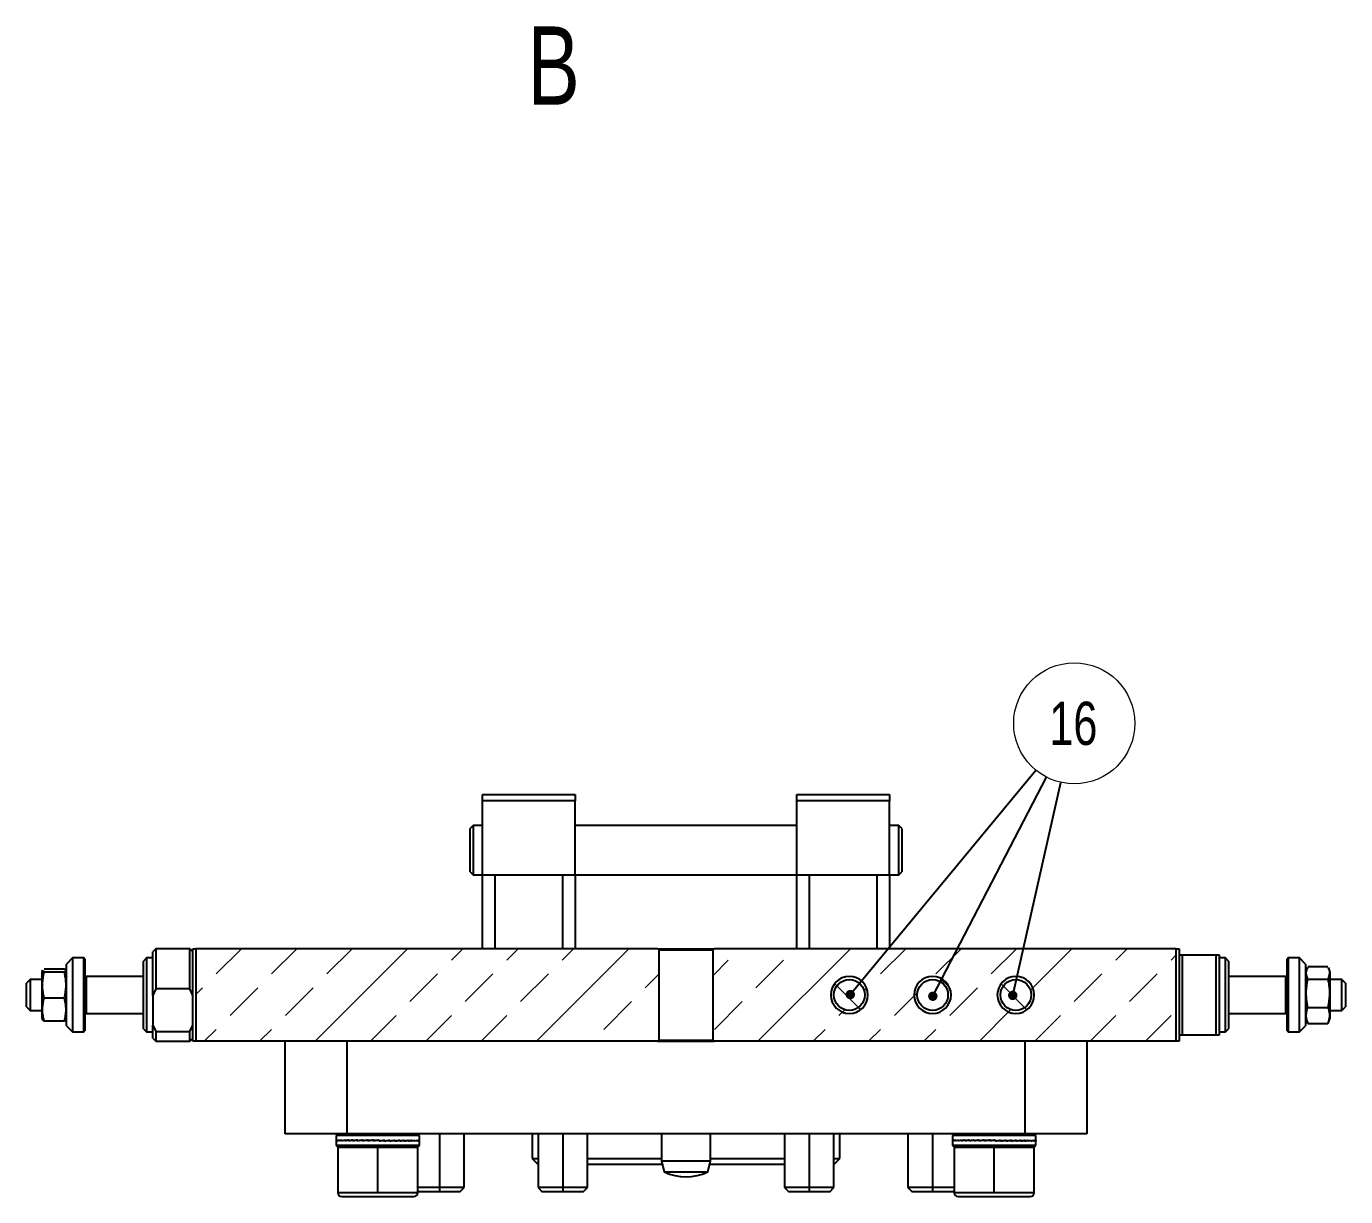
# Model space of a CAD drawing. Header units: millimetres. Extents: x 15 to 1184, y 5 to 836.
# Drawn here: x 265.2 to 372.2, y 365.9 to 460.8 of the extents above; entities that cross this region are included whole.
import ezdxf

# ---------------------------------------------------------------- set-up
doc = ezdxf.new("R2010")
doc.units = ezdxf.units.MM
doc.styles.add('SLDTEXTSTYLE1', font='TXT', dxfattribs={"width": 0.75})
doc.dimstyles.new('SLDDIMSTYLE2', dxfattribs={"dimtxt": 0.18, "dimasz": 0.762, "dimexe": 0, "dimexo": 0.0625, "dimgap": 0, "dimtad": 0, "dimtih": 1, "dimtoh": 1, "dimdec": 0, "dimrnd": 1e-09, "dimzin": 0, "dimdsep": 46, "dimtxsty": 'Standard', "dimblk1": 'DOT', "dimblk2": 'DOT', "dimsah": 1, "dimcen": 0.09, "dimadec": 0, "dimazin": 0, "dimtfac": 0.762, "dimtdec": 0, "dimtofl": 0, "dimtmove": 0, "dimatfit": 3, "dimldrblk": 'DOT', "dimfxl": 1, "dimfrac": 2, "dimtolj": 1, "dimtzin": 0, "dimarcsym": 0})
pattern_1 = [(45, (0, 0), (-8.98026, 8.98026), []), (45, (4.49, 0), (-8.98026, 8.98026), [3.175, -1.5875]), (45, (8.98, 0), (-8.98026, 8.98026), [3.175, -1.5875]), (45, (13.47, 0), (-8.98026, 8.98026), [3.175, -1.5875])]

# ---------------------------------------------------------------- blocks, each defined once
blk = doc.blocks.new('SW_NOTE_0_32')
at = {"color": 0, "linetype": 'Continuous', "lineweight": 0}
blk.add_circle((2.26, 4.36), 4.91, dxfattribs=at)
at = {"color": 0, "linetype": 'Continuous', "lineweight": 0, "insert": (2.19, 6.11), "char_height": 3.5, "attachment_point": 2, "style": 'SLDTEXTSTYLE1'}
blk.add_mtext('16', dxfattribs=at)
blk = doc.blocks.new('_Dot')
at = {"color": 0, "linetype": 'ByBlock', "lineweight": -2}
blk.add_line((-0.5, 0), (-1, 0), dxfattribs=at)
at = {"color": 0, "linetype": 'ByBlock', "const_width": 0.5}
blk.add_lwpolyline([(-0.25, 0, 1), (0.25, 0, 1)], format="xyb", close=True, dxfattribs=at)

msp = doc.modelspace()

# ---------------------------------------------------------------- hatches: boundary and pattern name
at = {"linetype": 'Continuous', "lineweight": 18}
h = msp.add_hatch(dxfattribs=at)
h.set_pattern_fill('DIN 201 Leichtmetall und Aluminiumlegierung', style=0, pattern_type=2)
h.set_pattern_definition(pattern_1)
edge = h.paths.add_edge_path(flags=0)
edge.add_spline(control_points=[(316.555, 385.8594), (316.5208, 385.8927), (316.4866, 385.926), (316.4524, 385.9594)], knot_values=[0.01158776, 0.01158776, 0.01158776, 0.01158776, 0.01187265, 0.01187265, 0.01187265, 0.01187265], weights=[1, 1, 1, 1], degree=3, periodic=0)
edge.add_line((316.4524, 385.9594), (278.9799, 385.9594))
edge.add_line((278.9799, 385.9594), (278.9799, 378.4594))
edge.add_line((278.9799, 378.4594), (316.4524, 378.4594))
edge.add_spline(control_points=[(316.4524, 378.4594), (316.4866, 378.4927), (316.5208, 378.5261), (316.555, 378.5594)], knot_values=[0.000001, 0.000001, 0.000001, 0.000001, 0.0002874, 0.0002874, 0.0002874, 0.0002874], weights=[1, 1, 1, 1], degree=3, periodic=0)
edge.add_line((316.555, 378.5594), (316.555, 385.8594))
h = msp.add_hatch(dxfattribs=at)
h.set_pattern_fill('DIN 201 Leichtmetall und Aluminiumlegierung', style=0, pattern_type=2)
h.set_pattern_definition(pattern_1)
edge = h.paths.add_edge_path(flags=0)
edge.add_spline(control_points=[(321.0405, 385.9594), (321.0063, 385.926), (320.9722, 385.8927), (320.938, 385.8594)], knot_values=[0.000001, 0.000001, 0.000001, 0.000001, 0.0002874, 0.0002874, 0.0002874, 0.0002874], weights=[1, 1, 1, 1], degree=3, periodic=0)
edge.add_line((320.938, 385.8594), (320.938, 378.5594))
edge.add_spline(control_points=[(320.938, 378.5594), (320.9722, 378.5261), (321.0063, 378.4927), (321.0405, 378.4594)], knot_values=[0.01158776, 0.01158776, 0.01158776, 0.01158776, 0.01187265, 0.01187265, 0.01187265, 0.01187265], weights=[1, 1, 1, 1], degree=3, periodic=0)
edge.add_line((321.0405, 378.4594), (358.5131, 378.4594))
edge.add_line((358.5131, 378.4594), (358.5131, 385.9594))
edge.add_line((358.5131, 385.9594), (321.0405, 385.9594))
edge = h.paths.add_edge_path(flags=0)
edge.add_arc((338.7465, 382.2094), 1.25, 0, 360)
edge = h.paths.add_edge_path(flags=0)
edge.add_arc((331.9965, 382.2094), 1.25, 0, 360)
edge = h.paths.add_edge_path(flags=0)
edge.add_arc((345.4965, 382.2094), 1.25, 0, 360)
h = msp.add_hatch(dxfattribs=at)
h.set_pattern_fill('ANSI31', angle=90, style=0)
edge = h.paths.add_edge_path(flags=0)
edge.add_arc((331.9965, 382.2094), 1.5, 0, 180)
edge.add_arc((331.9965, 382.2094), 1.5, 180, 360)
h = msp.add_hatch(dxfattribs=at)
h.set_pattern_fill('ANSI31', angle=90, style=0)
edge = h.paths.add_edge_path(flags=0)
edge.add_arc((338.7465, 382.2094), 1.5, 0, 180)
edge.add_arc((338.7465, 382.2094), 1.5, 180, 360)
h = msp.add_hatch(dxfattribs=at)
h.set_pattern_fill('ANSI31', angle=90, style=0)
edge = h.paths.add_edge_path(flags=0)
edge.add_arc((345.4965, 382.2094), 1.5, 0, 180)
edge.add_arc((345.4965, 382.2094), 1.5, 180, 360)

# ---------------------------------------------------------------- linework, layer by layer
at = {"color": 7, "linetype": 'Continuous', "lineweight": 25}
for p, q in [((302.2465, 398.4594), (309.7465, 398.4594)), ((302.2465, 397.9594), (302.2465, 398.4594)), ((309.7465, 398.4594), (309.7465, 397.9594)), ((327.7465, 398.4594), (335.2465, 398.4594)), ((327.7465, 397.9594), (327.7465, 398.4594)), ((335.2465, 398.4594), (335.2465, 397.9594)), ((309.7465, 397.9594), (302.2465, 397.9594)), ((302.2465, 391.9594), (302.2465, 397.9594)), ((309.7465, 391.9594), (309.7465, 397.9594)), ((335.2465, 397.9594), (327.7465, 397.9594)), ((327.7465, 391.9594), (327.7465, 397.9594)), ((335.2465, 391.9594), (335.2465, 397.9594)), ((301.4965, 395.9594), (301.2465, 395.7094)), ((302.2465, 395.9594), (301.4965, 395.9594)), ((301.4965, 395.9594), (301.4965, 391.9594)), ((327.7465, 395.9594), (309.7465, 395.9594)), ((335.9965, 395.9594), (335.2465, 395.9594)), ((336.2465, 395.7094), (335.9965, 395.9594)), ((335.9965, 391.9594), (335.9965, 395.9594)), ((301.2465, 392.2094), (301.2465, 395.7094)), ((336.2465, 395.7094), (336.2465, 392.2094)), ((301.2465, 392.2094), (301.4965, 391.9594)), ((301.4965, 391.9594), (302.2465, 391.9594)), ((302.2465, 385.9594), (302.2465, 391.9594)), ((302.2465, 391.9594), (303.2465, 391.9594)), ((303.2465, 391.9594), (303.2465, 385.9594)), ((303.2465, 391.9594), (308.7465, 391.9594)), ((308.7465, 385.9594), (308.7465, 391.9594)), ((308.7465, 391.9594), (309.7465, 391.9594)), ((309.7465, 391.9594), (327.7465, 391.9594)), ((309.7465, 391.9594), (309.7465, 385.9594)), ((327.7465, 385.9594), (327.7465, 391.9594)), ((327.7465, 391.9594), (328.7465, 391.9594)), ((328.7465, 391.9594), (328.7465, 385.9594)), ((328.7465, 391.9594), (334.2465, 391.9594)), ((334.2465, 385.9594), (334.2465, 391.9594)), ((334.2465, 391.9594), (335.2465, 391.9594)), ((335.2465, 391.9594), (335.9965, 391.9594)), ((335.2465, 391.9594), (335.2465, 385.9594)), ((335.9965, 391.9594), (336.2465, 392.2094)), ((268.9965, 385.2094), (268.4965, 384.7094)), ((269.8965, 385.2094), (268.9965, 385.2094)), ((268.9965, 385.2094), (268.9965, 379.2094)), ((269.9965, 385.1094), (269.8965, 385.2094)), ((269.8965, 379.2094), (269.8965, 385.2094)), ((274.9965, 385.2094), (274.7465, 384.9594)), ((275.4965, 385.2094), (274.9965, 385.2094)), ((274.9965, 385.2094), (274.9965, 381.0638)), ((275.7465, 385.9594), (275.4965, 385.7094)), ((275.4965, 382.169), (275.4965, 385.7094)), ((278.4965, 385.9594), (275.7465, 385.9594)), ((275.7465, 385.9594), (275.7465, 382.6974)), ((278.7465, 385.7094), (278.4965, 385.9594)), ((278.4965, 382.6974), (278.4965, 385.9594)), ((278.7465, 378.4594), (278.7465, 385.9594)), ((278.7465, 385.9594), (278.9799, 385.9594)), ((278.9799, 385.9594), (278.9799, 378.4594)), ((316.4524, 385.9594), (278.9799, 385.9594)), ((316.4524, 385.9594), (316.555, 385.8594)), ((316.4524, 385.9594), (321.0405, 385.9594)), ((316.555, 385.8594), (320.938, 385.8594)), ((316.555, 385.8594), (316.555, 378.5594)), ((320.938, 385.8594), (321.0405, 385.9594)), ((320.938, 378.5594), (320.938, 385.8594)), ((358.5131, 385.9594), (321.0405, 385.9594)), ((358.5131, 385.9594), (358.7465, 385.9594)), ((358.5131, 378.4594), (358.5131, 385.9594)), ((358.7465, 385.9594), (358.7465, 378.4594)), ((358.7465, 385.4594), (358.9965, 385.4594)), ((358.9965, 385.4594), (358.9965, 378.9594)), ((358.9965, 385.4594), (361.7465, 385.4594)), ((361.7465, 378.9594), (361.7465, 385.4594)), ((361.7465, 385.4594), (361.9965, 385.4594)), ((361.9965, 385.4594), (361.9965, 378.9594)), ((362.4965, 385.2094), (361.9965, 385.2094)), ((362.7465, 384.9594), (362.4965, 385.2094)), ((362.4965, 379.2094), (362.4965, 385.2094)), ((367.5965, 385.2094), (367.4965, 385.1094)), ((368.4965, 385.2094), (367.5965, 385.2094)), ((367.5965, 385.2094), (367.5965, 379.2094)), ((368.9965, 384.7094), (368.4965, 385.2094)), ((368.4965, 379.2094), (368.4965, 385.2094)), ((266.5586, 384.2224), (266.4965, 384.0687)), ((266.6783, 384.318), (268.3147, 384.318)), ((268.3147, 384.318), (268.4169, 384.2481)), ((268.4965, 384.0687), (268.434, 384.2233)), ((268.4965, 379.7094), (268.4965, 384.7094)), ((269.9965, 385.1094), (269.9965, 379.3094)), ((274.7465, 381.1593), (274.7465, 384.9594)), ((362.7465, 384.9594), (362.7465, 379.4594)), ((367.4965, 379.3094), (367.4965, 385.1094)), ((368.9965, 384.7094), (368.9965, 379.7094)), ((369.1439, 384.4338), (368.9965, 384.0687)), ((369.1783, 384.513), (370.8147, 384.513)), ((370.9965, 384.0687), (370.849, 384.4338)), ((265.5465, 383.4594), (265.2465, 383.1594)), ((265.2465, 381.8466), (265.2465, 383.1594)), ((266.4965, 383.4594), (265.5465, 383.4594)), ((265.5465, 383.4594), (265.5465, 381.7321)), ((266.4965, 383.715), (266.6783, 384.0793)), ((266.4965, 384.0687), (266.4965, 383.715)), ((266.4965, 383.715), (266.4965, 380.35)), ((266.6783, 384.0793), (268.3147, 384.0793)), ((268.3147, 384.0793), (268.4965, 383.715)), ((270.0965, 383.7094), (269.9965, 383.6094)), ((274.7465, 383.7094), (270.0965, 383.7094)), ((270.0965, 383.7094), (270.0965, 381.6366)), ((367.3965, 383.7094), (362.7465, 383.7094)), ((367.4965, 383.6094), (367.3965, 383.7094)), ((367.3965, 380.7094), (367.3965, 383.7094)), ((369.1783, 383.5022), (370.8147, 383.5022)), ((370.9965, 381.3955), (370.9965, 384.0687)), ((371.9465, 383.4594), (370.9965, 383.4594)), ((372.2465, 383.1594), (371.9465, 383.4594)), ((371.9465, 380.9594), (371.9465, 383.4594)), ((372.2465, 383.1594), (372.2465, 381.2594)), ((275.7465, 382.6974), (275.4965, 382.169)), ((275.4965, 382.169), (275.4965, 379.7678)), ((278.4965, 382.6974), (275.7465, 382.6974)), ((278.7465, 382.169), (278.4965, 382.6974)), ((265.2465, 381.2594), (265.2465, 381.8466)), ((265.2465, 381.2594), (265.5465, 380.9594)), ((265.5465, 381.7321), (265.5465, 380.9594)), ((265.5465, 380.9594), (266.4965, 380.9594)), ((266.6783, 381.9707), (268.3147, 381.9707)), ((270.0965, 381.6366), (270.0965, 380.7094)), ((274.7465, 379.4594), (274.7465, 381.1593)), ((274.9965, 381.0638), (274.9965, 379.2094)), ((369.1783, 381.1986), (368.9965, 381.3955)), ((369.1783, 381.1986), (370.8147, 381.1986)), ((370.9965, 381.3955), (370.8147, 381.1986)), ((370.9965, 380.35), (370.9965, 381.3955)), ((370.9965, 380.9594), (371.9465, 380.9594)), ((371.9465, 380.9594), (372.2465, 381.2594)), ((266.4965, 380.35), (266.5586, 380.1963)), ((266.5644, 380.1987), (266.6783, 380.1008)), ((266.6783, 380.1008), (268.3147, 380.1008)), ((268.434, 380.1955), (268.4965, 380.35)), ((269.9965, 380.8094), (270.0965, 380.7094)), ((270.0965, 380.7094), (274.7465, 380.7094)), ((362.7465, 380.7094), (367.3965, 380.7094)), ((367.3965, 380.7094), (367.4965, 380.8094)), ((368.9965, 380.35), (369.1439, 379.985)), ((369.1541, 379.9937), (369.1783, 379.9057)), ((369.1783, 379.9057), (370.8147, 379.9057)), ((370.8147, 379.9057), (370.8451, 379.994)), ((370.849, 379.985), (370.9965, 380.35)), ((268.4965, 379.7094), (268.9965, 379.2094)), ((268.9965, 379.2094), (269.8965, 379.2094)), ((269.8965, 379.2094), (269.9965, 379.3094)), ((274.7465, 379.4594), (274.9965, 379.2094)), ((274.9965, 379.2094), (275.4965, 379.2094)), ((275.4965, 379.7678), (275.7465, 379.2393)), ((275.4965, 378.7094), (275.4965, 379.7678)), ((275.7465, 379.2393), (278.4965, 379.2393)), ((275.7465, 379.2393), (275.7465, 378.4594)), ((278.4965, 379.2393), (278.7465, 379.7678)), ((278.4965, 378.4594), (278.4965, 379.2393)), ((358.9965, 378.9594), (358.7465, 378.9594)), ((361.7465, 378.9594), (358.9965, 378.9594)), ((361.9965, 378.9594), (361.7465, 378.9594)), ((361.9965, 379.2094), (362.4965, 379.2094)), ((362.4965, 379.2094), (362.7465, 379.4594)), ((367.4965, 379.3094), (367.5965, 379.2094)), ((367.5965, 379.2094), (368.4965, 379.2094)), ((368.4965, 379.2094), (368.9965, 379.7094)), ((275.4965, 378.7094), (275.7465, 378.4594)), ((275.7465, 378.4594), (278.4965, 378.4594)), ((278.4965, 378.4594), (278.7465, 378.7094)), ((278.9799, 378.4594), (278.7465, 378.4594)), ((316.4524, 378.4594), (278.9799, 378.4594)), ((286.2465, 370.9594), (286.2465, 378.4594)), ((291.2465, 378.4594), (291.2465, 370.9594)), ((316.4441, 378.4594), (321.0405, 378.4594)), ((316.555, 378.5594), (316.4524, 378.4594)), ((316.555, 378.5594), (320.938, 378.5594)), ((321.0405, 378.4594), (320.938, 378.5594)), ((358.5131, 378.4594), (321.0405, 378.4594)), ((346.2465, 370.9594), (346.2465, 378.4594)), ((351.2465, 378.4594), (351.2465, 370.9594)), ((358.7465, 378.4594), (358.5131, 378.4594)), ((291.2465, 370.9594), (286.2465, 370.9594)), ((290.5188, 370.9594), (290.3715, 370.812)), ((290.3715, 370.812), (290.3715, 370.4348)), ((297.1215, 370.812), (290.3715, 370.812)), ((290.3715, 370.4348), (290.3715, 370.3954)), ((290.3715, 370.385), (290.3715, 370.3954)), ((290.374, 370.3954), (290.3715, 370.3954)), ((290.3715, 370.3839), (290.3715, 370.0067)), ((290.3999, 370.4094), (290.3999, 370.4222)), ((290.4016, 370.4222), (290.3999, 370.4222)), ((290.3999, 370.3828), (290.3999, 370.4094)), ((290.4016, 370.4094), (290.3999, 370.4094)), ((290.4016, 370.4348), (290.4016, 370.3954)), ((290.4219, 370.3955), (290.4016, 370.3954)), ((290.488, 370.4094), (290.488, 370.4222)), ((290.4914, 370.4222), (290.488, 370.4222)), ((290.488, 370.3828), (290.488, 370.4094)), ((290.4914, 370.4094), (290.488, 370.4094)), ((290.4914, 370.4348), (290.4914, 370.3954)), ((290.5293, 370.3956), (290.4914, 370.3954)), ((290.6343, 370.4094), (290.6343, 370.4222)), ((290.6393, 370.4222), (290.6343, 370.4222)), ((290.6343, 370.3828), (290.6343, 370.4094)), ((290.6393, 370.4094), (290.6343, 370.4094)), ((290.6393, 370.4348), (290.6393, 370.3954)), ((290.6946, 370.3957), (290.6393, 370.3954)), ((290.8361, 370.4094), (290.8361, 370.4222)), ((290.8426, 370.4222), (290.8361, 370.4222)), ((290.8361, 370.3828), (290.8361, 370.4094)), ((290.8426, 370.4094), (290.8361, 370.4094)), ((290.8426, 370.4348), (290.8426, 370.3954)), ((290.9148, 370.3959), (290.8426, 370.3954)), ((291.0898, 370.4094), (291.0898, 370.4222)), ((291.0978, 370.4222), (291.0898, 370.4222)), ((291.0898, 370.3828), (291.0898, 370.4094)), ((291.0978, 370.4094), (291.0898, 370.4094)), ((291.0978, 370.4348), (291.0978, 370.3954)), ((291.1861, 370.396), (291.0978, 370.3954)), ((346.2465, 370.9594), (291.2465, 370.9594)), ((291.391, 370.4094), (291.391, 370.4222)), ((291.4002, 370.4222), (291.391, 370.4222)), ((291.391, 370.3828), (291.391, 370.4094)), ((291.4002, 370.4094), (291.391, 370.4094)), ((291.4002, 370.4348), (291.4002, 370.3954)), ((291.5038, 370.3963), (291.4002, 370.3954)), ((291.7342, 370.4094), (291.7342, 370.4222)), ((291.7445, 370.4221), (291.7342, 370.4222)), ((291.7342, 370.3828), (291.7342, 370.4094)), ((291.7445, 370.4094), (291.7342, 370.4094)), ((291.7445, 370.4348), (291.7445, 370.3954)), ((291.8628, 370.3965), (291.7445, 370.3954)), ((292.1133, 370.4094), (292.1133, 370.4222)), ((292.1245, 370.4221), (292.1133, 370.4222)), ((292.1133, 370.3828), (292.1133, 370.4094)), ((292.1245, 370.4094), (292.1133, 370.4094)), ((292.1245, 370.4348), (292.1245, 370.3954)), ((292.2517, 370.3969), (292.1245, 370.3954)), ((292.2413, 370.3968), (292.2413, 370.3954)), ((292.5335, 370.4241), (292.2517, 370.3969)), ((292.5215, 370.4094), (292.5215, 370.4222)), ((292.5335, 370.4221), (292.5215, 370.4222)), ((292.5215, 370.3828), (292.5215, 370.4094)), ((292.5335, 370.4094), (292.5215, 370.4094)), ((292.5335, 370.4348), (292.5335, 370.3954)), ((292.6286, 370.3969), (292.5335, 370.3954)), ((292.6176, 370.3968), (292.6176, 370.3917)), ((292.9641, 370.4277), (292.6286, 370.3969)), ((292.9516, 370.4094), (292.9516, 370.4222)), ((292.9641, 370.4219), (292.9516, 370.4222)), ((292.9516, 370.3828), (292.9516, 370.4094)), ((292.9641, 370.4094), (292.9516, 370.4094)), ((292.9641, 370.4348), (292.9641, 370.3954)), ((293.0254, 370.3969), (292.9641, 370.3954)), ((293.0141, 370.3966), (293.0141, 370.3884)), ((293.4086, 370.4309), (293.0254, 370.3969)), ((293.3959, 370.4094), (293.3959, 370.4222)), ((293.4086, 370.4216), (293.3959, 370.4222)), ((293.3959, 370.3828), (293.3959, 370.4094)), ((293.4086, 370.4094), (293.3959, 370.4094)), ((293.4086, 370.4348), (293.4086, 370.3954)), ((293.4351, 370.3969), (293.4086, 370.3954)), ((293.4237, 370.3963), (293.4237, 370.3852)), ((293.8504, 370.4333), (293.4351, 370.3969)), ((293.8464, 370.4094), (293.8464, 370.4222)), ((293.8464, 370.3851), (294.2524, 370.4208)), ((293.8464, 370.3828), (293.8464, 370.4094)), ((293.8504, 370.4094), (293.8464, 370.4094)), ((293.8504, 370.4333), (293.8592, 370.4348)), ((293.8504, 370.4094), (293.8504, 370.4333)), ((293.8504, 370.3969), (293.8504, 370.4094)), ((293.8504, 370.3969), (293.8592, 370.3954)), ((293.8592, 370.4348), (293.8592, 370.3954)), ((294.2524, 370.4208), (294.2952, 370.4222)), ((294.2638, 370.4212), (294.2638, 370.4309)), ((294.2952, 370.4094), (294.2952, 370.4222)), ((294.2952, 370.3883), (294.6569, 370.4208)), ((294.2952, 370.3828), (294.2952, 370.4094)), ((294.2952, 370.3958), (294.3078, 370.3954)), ((294.3078, 370.4348), (294.3078, 370.3954)), ((294.6569, 370.4208), (294.7341, 370.4222)), ((294.668, 370.421), (294.668, 370.4277)), ((294.7341, 370.4094), (294.7341, 370.4222)), ((294.7341, 370.3916), (295.0451, 370.4208)), ((294.7341, 370.3828), (294.7341, 370.4094)), ((294.7341, 370.3956), (294.7464, 370.3954)), ((294.7464, 370.4348), (294.7464, 370.3954)), ((295.0451, 370.4208), (295.1555, 370.4222)), ((295.0558, 370.4209), (295.0558, 370.4242)), ((295.1555, 370.4094), (295.1555, 370.4222)), ((295.1555, 370.3828), (295.1555, 370.4094)), ((295.1555, 370.3954), (295.1568, 370.3955)), ((295.1555, 370.3955), (295.1671, 370.3954)), ((295.1671, 370.4348), (295.1671, 370.3954)), ((295.4269, 370.421), (295.5517, 370.4222)), ((295.5517, 370.4094), (295.5517, 370.4222)), ((295.5517, 370.3828), (295.5517, 370.4094)), ((295.5517, 370.3955), (295.5625, 370.3954)), ((295.5625, 370.4348), (295.5625, 370.3954)), ((295.805, 370.4213), (295.9156, 370.4222)), ((295.9156, 370.4094), (295.9156, 370.4222)), ((295.9157, 370.3828), (295.9157, 370.4094)), ((295.9157, 370.3955), (295.9255, 370.3954)), ((295.9255, 370.4348), (295.9255, 370.3954)), ((296.145, 370.4215), (296.2409, 370.4222)), ((296.2409, 370.4094), (296.2409, 370.4222)), ((296.2409, 370.3828), (296.2409, 370.4094)), ((296.2409, 370.3955), (296.2495, 370.3954)), ((296.2495, 370.4348), (296.2495, 370.3954)), ((296.4412, 370.4217), (296.5217, 370.4222)), ((296.5217, 370.4094), (296.5217, 370.4222)), ((296.5217, 370.3828), (296.5217, 370.4094)), ((296.5217, 370.3954), (296.529, 370.3954)), ((296.529, 370.4348), (296.529, 370.3954)), ((296.6888, 370.4218), (296.7529, 370.4222)), ((296.7529, 370.4094), (296.7529, 370.4222)), ((296.7529, 370.3828), (296.7529, 370.4094)), ((296.7529, 370.3954), (296.7587, 370.3954)), ((296.7587, 370.4348), (296.7587, 370.3954)), ((296.8834, 370.422), (296.9305, 370.4222)), ((296.9305, 370.4094), (296.9305, 370.4222)), ((296.9305, 370.3828), (296.9305, 370.4094)), ((296.9305, 370.3954), (296.9347, 370.3954)), ((296.9347, 370.4348), (296.9347, 370.3954)), ((297.1215, 370.812), (296.9741, 370.9594)), ((297.0217, 370.4221), (297.0513, 370.4222)), ((297.0513, 370.4094), (297.0513, 370.4222)), ((297.0513, 370.3828), (297.0513, 370.4094)), ((297.0513, 370.3954), (297.0538, 370.3954)), ((297.0538, 370.4348), (297.0538, 370.3954)), ((297.1012, 370.4222), (297.1131, 370.4222)), ((297.1131, 370.4094), (297.1131, 370.4222)), ((297.1131, 370.3828), (297.1131, 370.4094)), ((297.1131, 370.3954), (297.1139, 370.3954)), ((297.1139, 370.4348), (297.1139, 370.3954)), ((297.1215, 370.4151), (297.1215, 370.812)), ((297.1215, 370.0067), (297.1215, 370.4036)), ((300.7465, 366.5976), (300.7465, 370.9594)), ((306.259, 370.9594), (306.259, 368.9594)), ((306.7465, 370.9594), (306.7465, 366.5976)), ((310.7465, 366.5976), (310.7465, 370.9594)), ((316.7465, 370.9594), (316.7465, 368.7668)), ((320.7465, 368.7668), (320.7465, 370.9594)), ((326.7465, 370.9594), (326.7465, 366.5976)), ((330.7465, 366.5976), (330.7465, 370.9594)), ((331.234, 368.9594), (331.234, 370.9594)), ((336.7465, 370.9594), (336.7465, 366.5976)), ((340.5188, 370.9594), (340.3715, 370.812)), ((340.3715, 370.812), (340.3715, 370.4348)), ((347.1215, 370.812), (340.3715, 370.812)), ((340.3715, 370.4348), (340.3715, 370.3954)), ((340.3715, 370.385), (340.3715, 370.3954)), ((340.374, 370.3954), (340.3715, 370.3954)), ((340.3715, 370.3839), (340.3715, 370.0067)), ((340.3999, 370.4094), (340.3999, 370.4222)), ((340.4016, 370.4222), (340.3999, 370.4222)), ((340.3999, 370.3828), (340.3999, 370.4094)), ((340.4016, 370.4094), (340.3999, 370.4094)), ((340.4016, 370.4348), (340.4016, 370.3954)), ((340.4219, 370.3955), (340.4016, 370.3954)), ((340.488, 370.4094), (340.488, 370.4222)), ((340.4914, 370.4222), (340.488, 370.4222)), ((340.488, 370.3828), (340.488, 370.4094)), ((340.4914, 370.4094), (340.488, 370.4094)), ((340.4914, 370.4348), (340.4914, 370.3954)), ((340.5293, 370.3956), (340.4914, 370.3954)), ((340.6343, 370.4094), (340.6343, 370.4222)), ((340.6393, 370.4222), (340.6343, 370.4222)), ((340.6343, 370.3828), (340.6343, 370.4094)), ((340.6393, 370.4094), (340.6343, 370.4094)), ((340.6393, 370.4348), (340.6393, 370.3954)), ((340.6946, 370.3957), (340.6393, 370.3954)), ((340.8361, 370.4094), (340.8361, 370.4222)), ((340.8426, 370.4222), (340.8361, 370.4222)), ((340.8361, 370.3828), (340.8361, 370.4094)), ((340.8426, 370.4094), (340.8361, 370.4094)), ((340.8426, 370.4348), (340.8426, 370.3954)), ((340.9148, 370.3959), (340.8426, 370.3954)), ((341.0898, 370.4094), (341.0898, 370.4222)), ((341.0978, 370.4222), (341.0898, 370.4222)), ((341.0898, 370.3828), (341.0898, 370.4094)), ((341.0978, 370.4094), (341.0898, 370.4094)), ((341.0978, 370.4348), (341.0978, 370.3954)), ((341.1861, 370.396), (341.0978, 370.3954)), ((341.391, 370.4094), (341.391, 370.4222)), ((341.4002, 370.4222), (341.391, 370.4222)), ((341.391, 370.3828), (341.391, 370.4094)), ((341.4002, 370.4094), (341.391, 370.4094)), ((341.4002, 370.4348), (341.4002, 370.3954)), ((341.5038, 370.3963), (341.4002, 370.3954)), ((341.7342, 370.4094), (341.7342, 370.4222)), ((341.7445, 370.4221), (341.7342, 370.4222)), ((341.7342, 370.3828), (341.7342, 370.4094)), ((341.7445, 370.4094), (341.7342, 370.4094)), ((341.7445, 370.4348), (341.7445, 370.3954)), ((341.8628, 370.3965), (341.7445, 370.3954)), ((342.1133, 370.4094), (342.1133, 370.4222)), ((342.1245, 370.4221), (342.1133, 370.4222)), ((342.1133, 370.3828), (342.1133, 370.4094)), ((342.1245, 370.4094), (342.1133, 370.4094)), ((342.1245, 370.4348), (342.1245, 370.3954)), ((342.2517, 370.3969), (342.1245, 370.3954)), ((342.2413, 370.3968), (342.2413, 370.3954)), ((342.5335, 370.4241), (342.2517, 370.3969)), ((342.5215, 370.4094), (342.5215, 370.4222)), ((342.5335, 370.4221), (342.5215, 370.4222)), ((342.5215, 370.3828), (342.5215, 370.4094)), ((342.5335, 370.4094), (342.5215, 370.4094)), ((342.5335, 370.4348), (342.5335, 370.3954)), ((342.6286, 370.3969), (342.5335, 370.3954)), ((342.6176, 370.3968), (342.6176, 370.3917)), ((342.9641, 370.4277), (342.6286, 370.3969)), ((342.9516, 370.4094), (342.9516, 370.4222)), ((342.9641, 370.4219), (342.9516, 370.4222)), ((342.9516, 370.3828), (342.9516, 370.4094)), ((342.9641, 370.4094), (342.9516, 370.4094)), ((342.9641, 370.4348), (342.9641, 370.3954)), ((343.0254, 370.3969), (342.9641, 370.3954)), ((343.0141, 370.3966), (343.0141, 370.3884)), ((343.4086, 370.4309), (343.0254, 370.3969)), ((343.3959, 370.4094), (343.3959, 370.4222)), ((343.4086, 370.4216), (343.3959, 370.4222)), ((343.3959, 370.3828), (343.3959, 370.4094)), ((343.4086, 370.4094), (343.3959, 370.4094)), ((343.4086, 370.4348), (343.4086, 370.3954)), ((343.4351, 370.3969), (343.4086, 370.3954)), ((343.4237, 370.3963), (343.4237, 370.3852)), ((343.8504, 370.4333), (343.4351, 370.3969)), ((343.8464, 370.4094), (343.8464, 370.4222)), ((343.8464, 370.3851), (344.2524, 370.4208)), ((343.8464, 370.3828), (343.8464, 370.4094)), ((343.8504, 370.4094), (343.8464, 370.4094)), ((343.8504, 370.4333), (343.8592, 370.4348)), ((343.8504, 370.4094), (343.8504, 370.4333)), ((343.8504, 370.3969), (343.8504, 370.4094)), ((343.8504, 370.3969), (343.8592, 370.3954)), ((343.8592, 370.4348), (343.8592, 370.3954)), ((344.2524, 370.4208), (344.2952, 370.4222)), ((344.2638, 370.4212), (344.2638, 370.4309)), ((344.2952, 370.4094), (344.2952, 370.4222)), ((344.2952, 370.3883), (344.6569, 370.4208)), ((344.2952, 370.3828), (344.2952, 370.4094)), ((344.2952, 370.3958), (344.3078, 370.3954)), ((344.3078, 370.4348), (344.3078, 370.3954)), ((344.6569, 370.4208), (344.7341, 370.4222)), ((344.668, 370.421), (344.668, 370.4277)), ((344.7341, 370.4094), (344.7341, 370.4222)), ((344.7341, 370.3916), (345.0451, 370.4208)), ((344.7341, 370.3828), (344.7341, 370.4094)), ((344.7341, 370.3956), (344.7464, 370.3954)), ((344.7464, 370.4348), (344.7464, 370.3954)), ((345.0451, 370.4208), (345.1555, 370.4222)), ((345.0558, 370.4209), (345.0558, 370.4242)), ((345.1555, 370.4094), (345.1555, 370.4222)), ((345.1555, 370.3828), (345.1555, 370.4094)), ((345.1555, 370.3954), (345.1568, 370.3955)), ((345.1555, 370.3955), (345.1671, 370.3954)), ((345.1671, 370.4348), (345.1671, 370.3954)), ((345.4269, 370.421), (345.5517, 370.4222)), ((345.5517, 370.4094), (345.5517, 370.4222)), ((345.5517, 370.3828), (345.5517, 370.4094)), ((345.5517, 370.3955), (345.5625, 370.3954)), ((345.5625, 370.4348), (345.5625, 370.3954)), ((345.805, 370.4213), (345.9156, 370.4222)), ((345.9156, 370.4094), (345.9156, 370.4222)), ((345.9157, 370.3828), (345.9157, 370.4094)), ((345.9157, 370.3955), (345.9255, 370.3954)), ((345.9255, 370.4348), (345.9255, 370.3954)), ((346.145, 370.4215), (346.2409, 370.4222)), ((346.2409, 370.4094), (346.2409, 370.4222)), ((346.2409, 370.3828), (346.2409, 370.4094)), ((346.2409, 370.3955), (346.2495, 370.3954)), ((351.2465, 370.9594), (346.2465, 370.9594)), ((346.2495, 370.4348), (346.2495, 370.3954)), ((346.4412, 370.4217), (346.5217, 370.4222)), ((346.5217, 370.4094), (346.5217, 370.4222)), ((346.5217, 370.3828), (346.5217, 370.4094)), ((346.5217, 370.3954), (346.529, 370.3954)), ((346.529, 370.4348), (346.529, 370.3954)), ((346.6888, 370.4218), (346.7529, 370.4222)), ((346.7529, 370.4094), (346.7529, 370.4222)), ((346.7529, 370.3828), (346.7529, 370.4094)), ((346.7529, 370.3954), (346.7587, 370.3954)), ((346.7587, 370.4348), (346.7587, 370.3954)), ((346.8834, 370.422), (346.9305, 370.4222)), ((346.9305, 370.4094), (346.9305, 370.4222)), ((346.9305, 370.3828), (346.9305, 370.4094)), ((346.9305, 370.3954), (346.9347, 370.3954)), ((346.9347, 370.4348), (346.9347, 370.3954)), ((347.1215, 370.812), (346.9741, 370.9594)), ((347.0217, 370.4221), (347.0513, 370.4222)), ((347.0513, 370.4094), (347.0513, 370.4222)), ((347.0513, 370.3828), (347.0513, 370.4094)), ((347.0513, 370.3954), (347.0538, 370.3954)), ((347.0538, 370.4348), (347.0538, 370.3954)), ((347.1012, 370.4222), (347.1131, 370.4222)), ((347.1131, 370.4094), (347.1131, 370.4222)), ((347.1131, 370.3828), (347.1131, 370.4094)), ((347.1131, 370.3954), (347.1139, 370.3954)), ((347.1139, 370.4348), (347.1139, 370.3954)), ((347.1215, 370.4151), (347.1215, 370.812)), ((347.1215, 370.0067), (347.1215, 370.4036)), ((290.3715, 370.0067), (290.5188, 369.8594)), ((297.1215, 370.0067), (290.3715, 370.0067)), ((290.4965, 369.8594), (290.4965, 366.1844)), ((290.4965, 369.8594), (293.7465, 369.8594)), ((293.7465, 369.8594), (296.9965, 369.8594)), ((293.7465, 366.1844), (293.7465, 369.8594)), ((296.9741, 369.8594), (297.1215, 370.0067)), ((296.9965, 366.1844), (296.9965, 369.8594)), ((340.3715, 370.0067), (340.5188, 369.8594)), ((347.1215, 370.0067), (340.3715, 370.0067)), ((340.4965, 369.8594), (340.4965, 366.1844)), ((340.4965, 369.8594), (343.7465, 369.8594)), ((343.7465, 369.8594), (346.9965, 369.8594)), ((343.7465, 366.1844), (343.7465, 369.8594)), ((346.9741, 369.8594), (347.1215, 370.0067)), ((346.9965, 366.1844), (346.9965, 369.8594)), ((306.259, 368.9594), (306.7465, 368.4719)), ((306.259, 368.9594), (306.7465, 368.9594)), ((310.7465, 368.9594), (316.7465, 368.9594)), ((316.8288, 368.4594), (310.7465, 368.4594)), ((316.7465, 368.7668), (316.9876, 367.8668)), ((316.7465, 368.7668), (320.7465, 368.7668)), ((320.5053, 367.8668), (320.7465, 368.7668)), ((326.7465, 368.4594), (320.6641, 368.4594)), ((320.7465, 368.9594), (326.7465, 368.9594)), ((330.7465, 368.4719), (331.234, 368.9594)), ((330.7465, 368.9594), (331.234, 368.9594)), ((316.9876, 367.8668), (320.5053, 367.8668)), ((290.4965, 366.1844), (293.7465, 366.1844)), ((293.7465, 366.1844), (296.9965, 366.1844)), ((298.7465, 366.5976), (296.9965, 366.5976)), ((296.9965, 366.3476), (297.0848, 366.2594)), ((298.7465, 366.2594), (297.0848, 366.2594)), ((300.7465, 366.5976), (298.7465, 366.5976)), ((298.7465, 366.5976), (298.7465, 366.2594)), ((300.4082, 366.2594), (298.7465, 366.2594)), ((300.4082, 366.2594), (300.7465, 366.5976)), ((306.7465, 366.5976), (307.0848, 366.2594)), ((308.7465, 366.5976), (306.7465, 366.5976)), ((308.7465, 366.2594), (307.0848, 366.2594)), ((310.7465, 366.5976), (308.7465, 366.5976)), ((308.7465, 366.5976), (308.7465, 366.2594)), ((310.4082, 366.2594), (308.7465, 366.2594)), ((310.4082, 366.2594), (310.7465, 366.5976)), ((326.7465, 366.5976), (327.0848, 366.2594)), ((328.7465, 366.5976), (326.7465, 366.5976)), ((328.7465, 366.2594), (327.0848, 366.2594)), ((330.7465, 366.5976), (328.7465, 366.5976)), ((328.7465, 366.5976), (328.7465, 366.2594)), ((330.4082, 366.2594), (328.7465, 366.2594)), ((330.4082, 366.2594), (330.7465, 366.5976)), ((336.7465, 366.5976), (337.0848, 366.2594)), ((338.7465, 366.5976), (336.7465, 366.5976)), ((338.7465, 366.2594), (337.0848, 366.2594)), ((340.4965, 366.5976), (338.7465, 366.5976)), ((338.7465, 366.5976), (338.7465, 366.2594)), ((340.4082, 366.2594), (338.7465, 366.2594)), ((340.4082, 366.2594), (340.4965, 366.3476)), ((340.4965, 366.1844), (343.7465, 366.1844)), ((343.7465, 366.1844), (346.9965, 366.1844)), ((290.8215, 365.8594), (293.7465, 365.8594)), ((293.7465, 365.8594), (296.6715, 365.8594)), ((340.8215, 365.8594), (343.7465, 365.8594)), ((343.7465, 365.8594), (346.6715, 365.8594))]:
    msp.add_line(p, q, dxfattribs=at)
at = {"color": 8, "linetype": 'Continuous', "lineweight": 25}
for p, q in [((298.7465, 370.9594), (298.7465, 366.5976)), ((308.7465, 370.9594), (308.7465, 366.5976)), ((328.7465, 370.9594), (328.7465, 366.5976)), ((338.7465, 370.9594), (338.7465, 366.5976))]:
    msp.add_line(p, q, dxfattribs=at)
at = {"color": 7, "linetype": 'Continuous', "lineweight": 25}
for centre in [(331.9965, 382.2094), (338.7465, 382.2094), (345.4965, 382.2094)]:
    msp.add_circle(centre, 1.25, dxfattribs=at)
for centre, radius, start, end in [((331.9965, 382.2094), 1.5, 0, 180), ((338.7465, 382.2094), 1.5, 0, 180), ((345.4965, 382.2094), 1.5, 0, 180), ((331.9965, 382.2094), 1.5, 180, 0), ((338.7465, 382.2094), 1.5, 180, 0), ((345.4965, 382.2094), 1.5, 180, 0), ((318.7465, 371.4594), 4, 243.914529, 296.085471), ((290.8215, 366.1844), 0.325, 180, 270), ((296.6715, 366.1844), 0.325, 270, 0), ((340.8215, 366.1844), 0.325, 180, 270), ((346.6715, 366.1844), 0.325, 270, 0)]:
    msp.add_arc(centre, radius, start, end, dxfattribs=at)
for centre, major_axis, ratio, start_param, end_param in [((293.7465, 370.4036), (3.375, 0.0199), 0.08729029, 3.01119631, 3.14487838), ((293.7465, 370.4151), (3.375, 0.0199), 0.08729029, 3.00739385, 3.14107865), ((293.7465, 370.4036), (3.375, 0.0592), 0.08570932, 2.87652085, 3.01020292), ((293.7465, 370.4151), (3.375, 0.0592), 0.08570932, 2.8727184, 3.00640319), ((293.7465, 370.4036), (3.375, 0.0975), 0.08257936, 2.74195455, 2.87563662), ((293.7465, 370.4151), (3.375, 0.0975), 0.08257936, 2.73815209, 2.87183688), ((293.7465, 370.4036), (3.375, 0.134), 0.07796315, 2.60756081, 2.74124288), ((293.7465, 370.4151), (3.375, 0.134), 0.07796315, 2.60375835, 2.73744315), ((293.7465, 370.4036), (3.375, 0.168), 0.07195197, 2.47338995, 2.60707201), ((293.7465, 370.4151), (3.375, 0.168), 0.07195197, 2.46958749, 2.60327228), ((293.7465, 370.4036), (3.375, 0.1989), 0.06466251, 2.33947559, 2.47315766), ((293.7465, 370.4151), (3.375, 0.1989), 0.06466251, 2.33567313, 2.46935793), ((293.7465, 370.4036), (3.375, 0.2262), 0.05623331, 2.2058326, 2.33951467), ((293.7465, 370.4151), (3.375, 0.2262), 0.05623331, 2.20203014, 2.33571494), ((293.7465, 370.4036), (3.375, 0.2494), 0.04682093, 2.07245641, 2.20613847), ((293.7465, 370.4151), (3.375, 0.2494), 0.04682093, 2.06865395, 2.20233874), ((293.7465, 370.4036), (3.375, 0.2682), 0.03659622, 1.93932377, 2.07300584), ((293.7465, 370.4151), (3.375, 0.2682), 0.03659622, 1.93552132, 2.06920611), ((293.7465, 370.4036), (3.375, 0.2822), 0.0257409, 1.80639482, 1.94007688), ((293.7465, 370.4151), (3.375, 0.2822), 0.0257409, 1.80259236, 1.93627715), ((293.7465, 370.4036), (3.375, 0.2912), 0.01444441, 1.673616, 1.80729807), ((293.7465, 370.4151), (3.375, 0.2912), 0.01444441, 1.66981354, 1.80349834), ((293.7465, 370.4036), (3.375, 0.2951), 0.00290125, 1.5409239, 1.67460597), ((293.7465, 370.4151), (3.375, 0.2951), 0.00290125, 1.53712144, 1.67080624), ((293.7465, 370.4036), (3.375, 0.2938), 0.00869137, 4.74125381, 4.87493588), ((293.7465, 370.4151), (3.375, 0.2938), 0.00869137, 4.74505354, 4.87873834), ((293.7465, 370.4036), (3.375, 0.2873), 0.02013573, 4.87398089, 5.00766295), ((293.7465, 370.4151), (3.375, 0.2873), 0.02013573, 4.87778062, 5.01146541), ((293.7465, 370.4036), (3.375, 0.2758), 0.0312357, 5.00682737, 5.14050943), ((293.7465, 370.4151), (3.375, 0.2758), 0.0312357, 5.0106271, 5.14431189), ((293.7465, 370.4036), (3.375, 0.2594), 0.04179897, 5.13985224, 5.27353431), ((293.7465, 370.4151), (3.375, 0.2594), 0.04179897, 5.14365198, 5.27733677), ((293.7465, 370.4036), (3.375, 0.2384), 0.05163963, 5.27310265, 5.40678472), ((293.7465, 370.4151), (3.375, 0.2384), 0.05163963, 5.27690238, 5.41058718), ((293.7465, 370.4036), (3.375, 0.213), 0.06058097, 5.40661047, 5.54029254), ((293.7465, 370.4151), (3.375, 0.213), 0.06058097, 5.4104102, 5.544095), ((293.7465, 370.4036), (3.375, 0.1839), 0.06845883, 5.54038979, 5.67407185), ((293.7465, 370.4151), (3.375, 0.1839), 0.06845883, 5.54418952, 5.67787431), ((293.7465, 370.4036), (3.375, 0.1513), 0.07512519, 5.67443546, 5.80811753), ((293.7465, 370.4151), (3.375, 0.1513), 0.07512519, 5.67823519, 5.81191998), ((293.7465, 370.4036), (3.375, 0.116), 0.08045197, 5.80872308, 5.94240514), ((293.7465, 370.4151), (3.375, 0.116), 0.08045197, 5.81252281, 5.9462076), ((293.7465, 370.4036), (3.375, 0.0786), 0.08433474, 5.9432103, 6.07689237), ((293.7465, 370.4151), (3.375, 0.0786), 0.08433474, 5.94701003, 6.08069483), ((293.7465, 370.4036), (3.375, 0.0397), 0.08669617, 6.07783976, 6.21152182), ((293.7465, 370.4151), (3.375, 0.0397), 0.08669617, 6.08163949, 6.21532428), ((293.7465, 370.4036), (3.375, 0), 0.08748866, 6.21254318, 6.28318531), ((293.7465, 370.4151), (3.375, 0), 0.08748866, 6.21634291, 6.28318531), ((343.7465, 370.4036), (3.375, 0.0199), 0.08729029, 3.01119631, 3.14487838), ((343.7465, 370.4151), (3.375, 0.0199), 0.08729029, 3.00739385, 3.14107865), ((343.7465, 370.4036), (3.375, 0.0592), 0.08570932, 2.87652085, 3.01020292), ((343.7465, 370.4151), (3.375, 0.0592), 0.08570932, 2.8727184, 3.00640319), ((343.7465, 370.4036), (3.375, 0.0975), 0.08257936, 2.74195455, 2.87563662), ((343.7465, 370.4151), (3.375, 0.0975), 0.08257936, 2.73815209, 2.87183688), ((343.7465, 370.4036), (3.375, 0.134), 0.07796315, 2.60756081, 2.74124288), ((343.7465, 370.4151), (3.375, 0.134), 0.07796315, 2.60375835, 2.73744315), ((343.7465, 370.4036), (3.375, 0.168), 0.07195197, 2.47338995, 2.60707201), ((343.7465, 370.4151), (3.375, 0.168), 0.07195197, 2.46958749, 2.60327228), ((343.7465, 370.4036), (3.375, 0.1989), 0.06466251, 2.33947559, 2.47315766), ((343.7465, 370.4151), (3.375, 0.1989), 0.06466251, 2.33567313, 2.46935793), ((343.7465, 370.4036), (3.375, 0.2262), 0.05623331, 2.2058326, 2.33951467), ((343.7465, 370.4151), (3.375, 0.2262), 0.05623331, 2.20203014, 2.33571494), ((343.7465, 370.4036), (3.375, 0.2494), 0.04682093, 2.07245641, 2.20613847), ((343.7465, 370.4151), (3.375, 0.2494), 0.04682093, 2.06865395, 2.20233874), ((343.7465, 370.4036), (3.375, 0.2682), 0.03659622, 1.93932377, 2.07300584), ((343.7465, 370.4151), (3.375, 0.2682), 0.03659622, 1.93552132, 2.06920611), ((343.7465, 370.4036), (3.375, 0.2822), 0.0257409, 1.80639482, 1.94007688), ((343.7465, 370.4151), (3.375, 0.2822), 0.0257409, 1.80259236, 1.93627715), ((343.7465, 370.4036), (3.375, 0.2912), 0.01444441, 1.673616, 1.80729807), ((343.7465, 370.4151), (3.375, 0.2912), 0.01444441, 1.66981354, 1.80349834), ((343.7465, 370.4036), (3.375, 0.2951), 0.00290125, 1.5409239, 1.67460597), ((343.7465, 370.4151), (3.375, 0.2951), 0.00290125, 1.53712144, 1.67080624), ((343.7465, 370.4036), (3.375, 0.2938), 0.00869137, 4.74125381, 4.87493588), ((343.7465, 370.4151), (3.375, 0.2938), 0.00869137, 4.74505354, 4.87873834), ((343.7465, 370.4036), (3.375, 0.2873), 0.02013573, 4.87398089, 5.00766295), ((343.7465, 370.4151), (3.375, 0.2873), 0.02013573, 4.87778062, 5.01146541), ((343.7465, 370.4036), (3.375, 0.2758), 0.0312357, 5.00682737, 5.14050943), ((343.7465, 370.4151), (3.375, 0.2758), 0.0312357, 5.0106271, 5.14431189), ((343.7465, 370.4036), (3.375, 0.2594), 0.04179897, 5.13985224, 5.27353431), ((343.7465, 370.4151), (3.375, 0.2594), 0.04179897, 5.14365198, 5.27733677), ((343.7465, 370.4036), (3.375, 0.2384), 0.05163963, 5.27310265, 5.40678472), ((343.7465, 370.4151), (3.375, 0.2384), 0.05163963, 5.27690238, 5.41058718), ((343.7465, 370.4036), (3.375, 0.213), 0.06058097, 5.40661047, 5.54029254), ((343.7465, 370.4151), (3.375, 0.213), 0.06058097, 5.4104102, 5.544095), ((343.7465, 370.4036), (3.375, 0.1839), 0.06845883, 5.54038979, 5.67407185), ((343.7465, 370.4151), (3.375, 0.1839), 0.06845883, 5.54418952, 5.67787431), ((343.7465, 370.4036), (3.375, 0.1513), 0.07512519, 5.67443546, 5.80811753), ((343.7465, 370.4151), (3.375, 0.1513), 0.07512519, 5.67823519, 5.81191998), ((343.7465, 370.4036), (3.375, 0.116), 0.08045197, 5.80872308, 5.94240514), ((343.7465, 370.4151), (3.375, 0.116), 0.08045197, 5.81252281, 5.9462076), ((343.7465, 370.4036), (3.375, 0.0786), 0.08433474, 5.9432103, 6.07689237), ((343.7465, 370.4151), (3.375, 0.0786), 0.08433474, 5.94701003, 6.08069483), ((343.7465, 370.4036), (3.375, 0.0397), 0.08669617, 6.07783976, 6.21152182), ((343.7465, 370.4151), (3.375, 0.0397), 0.08669617, 6.08163949, 6.21532428), ((343.7465, 370.4036), (3.375, 0), 0.08748866, 6.21254318, 6.28318531), ((343.7465, 370.4151), (3.375, 0), 0.08748866, 6.21634291, 6.28318531)]:
    msp.add_ellipse(centre, major_axis=major_axis, ratio=ratio, start_param=start_param, end_param=end_param, dxfattribs=at)
for points, knots in [([(266.6783, 384.0793), (266.6411, 384.1025), (266.5708, 384.1464), (266.5319, 384.1939), (266.561, 384.2174), (266.5644, 384.2201)], [0, 0, 0, 0, 0.49914543, 0.94226592, 1, 1, 1, 1]), ([(268.4263, 384.2201), (268.4323, 384.2085), (268.4568, 384.1613), (268.3758, 384.1146), (268.3147, 384.0793)], [0, 0, 0, 0, 0.245806167, 1, 1, 1, 1]), ([(369.1783, 383.5022), (369.139, 383.6006), (369.0648, 383.7862), (369.0346, 384.0973), (369.1104, 384.305), (369.1541, 384.425)], [0, 0, 0, 0, 0.32234326, 0.60850616, 1, 1, 1, 1]), ([(370.8451, 384.4248), (370.8723, 384.3557), (370.9337, 384.1992), (370.9572, 383.8883), (370.8697, 383.6514), (370.8147, 383.5022)], [0, 0, 0, 0, 0.22642203, 0.51278618, 1, 1, 1, 1]), ([(266.6783, 381.9707), (266.6388, 382.1759), (266.5642, 382.5633), (266.5346, 383.2737), (266.6228, 383.768), (266.6783, 384.0793)], [0, 0, 0, 0, 0.29427594, 0.55552184, 1, 1, 1, 1]), ([(268.3147, 384.0793), (268.3542, 383.8741), (268.4288, 383.4868), (268.4584, 382.7763), (268.3702, 382.282), (268.3147, 381.9707)], [0, 0, 0, 0, 0.29427594, 0.55552184, 1, 1, 1, 1]), ([(369.1783, 381.1986), (369.1388, 381.4227), (369.0642, 381.8459), (369.0346, 382.6221), (369.1228, 383.1621), (369.1783, 383.5022)], [0, 0, 0, 0, 0.294275937, 0.555521837, 1, 1, 1, 1]), ([(370.8147, 383.5022), (370.8542, 383.278), (370.9288, 382.8548), (370.9584, 382.0787), (370.8702, 381.5387), (370.8147, 381.1986)], [0, 0, 0, 0, 0.294275937, 0.555521837, 1, 1, 1, 1]), ([(266.6783, 380.1008), (266.6388, 380.2827), (266.5642, 380.6263), (266.5346, 381.2563), (266.6228, 381.6946), (266.6783, 381.9707)], [0, 0, 0, 0, 0.29427594, 0.55552184, 1, 1, 1, 1]), ([(268.3147, 381.9707), (268.3542, 381.7888), (268.4288, 381.4452), (268.4584, 380.8152), (268.3702, 380.3768), (268.3147, 380.1008)], [0, 0, 0, 0, 0.29427594, 0.55552184, 1, 1, 1, 1]), ([(369.1783, 379.9057), (369.1388, 380.0315), (369.0642, 380.269), (369.0346, 380.7046), (369.1228, 381.0077), (369.1783, 381.1986)], [0, 0, 0, 0, 0.29427594, 0.55552184, 1, 1, 1, 1]), ([(370.8147, 381.1986), (370.8542, 381.0727), (370.9288, 380.8352), (370.9584, 380.3996), (370.8702, 380.0966), (370.8147, 379.9057)], [0, 0, 0, 0, 0.294275937, 0.555521837, 1, 1, 1, 1]), ([(268.3147, 380.1008), (268.3581, 380.124), (268.4187, 380.1564), (268.4246, 380.1893), (268.4263, 380.1986)], [0, 0, 0, 0, 0.71659628, 1, 1, 1, 1])]:
    msp.add_open_spline(points, degree=3, knots=knots, dxfattribs=at)

# ---------------------------------------------------------------- block references
at = {"color": 7, "linetype": 'Continuous', "lineweight": 0}
msp.add_blockref('SW_NOTE_0_32', (347.9738, 399.8778), dxfattribs=at)

# ---------------------------------------------------------------- texts
at = {"color": 7, "linetype": 'Continuous', "insert": (305.8827, 460.7566), "char_height": 6.35, "attachment_point": 1, "style": 'SLDTEXTSTYLE1'}
msp.add_mtext('B', dxfattribs=at)

# ---------------------------------------------------------------- leaders
at = {"color": 7, "linetype": 'Continuous', "lineweight": 0}
for points in [[(332.0715, 382.2416), (347.1073, 400.4507)], [(338.7662, 382.1093), (347.9738, 399.8778)], [(345.2491, 382.1747), (349.1502, 399.4482)]]:
    msp.add_leader(points, dimstyle='SLDDIMSTYLE2', dxfattribs=at)

doc.saveas('drawing.dxf')
